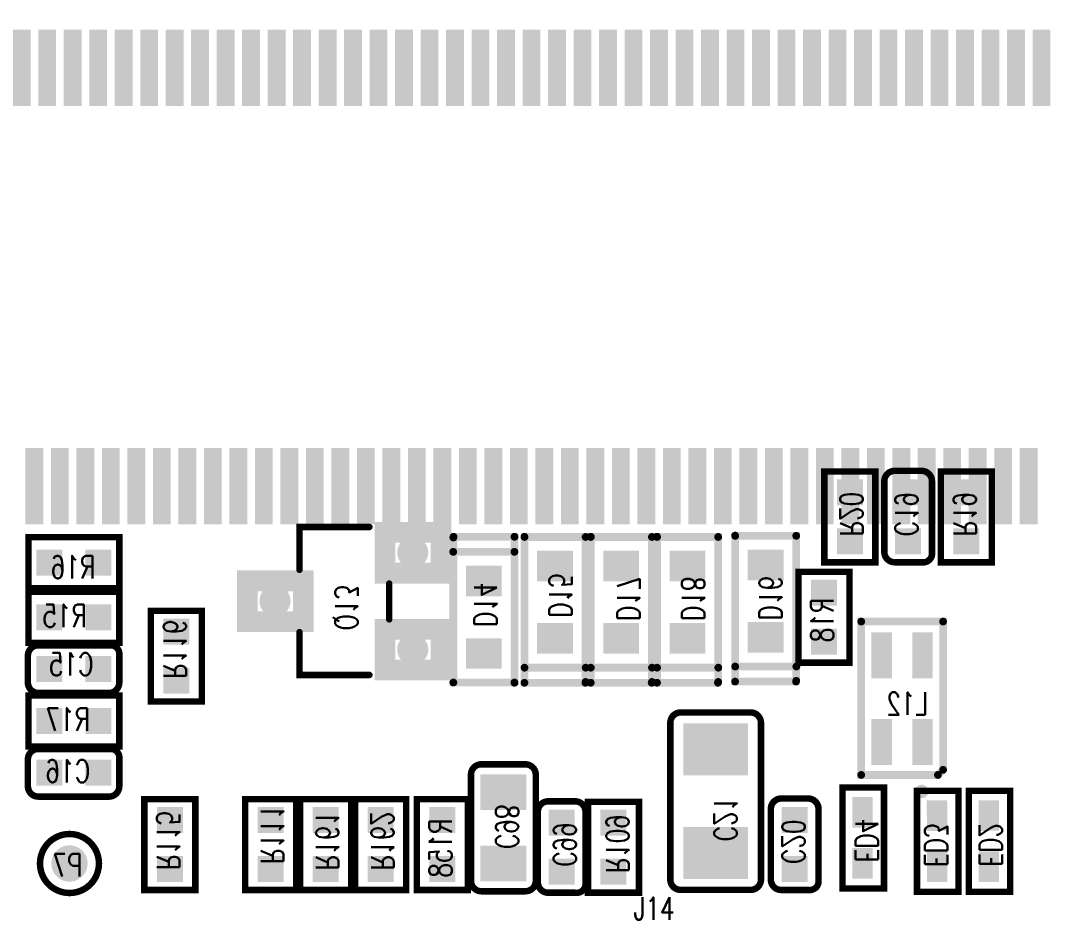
# Model space of a CAD drawing. Extents: x -2201 to 2204, y -2226 to 2180.
# Drawn here: x 590 to 1385, y -1560 to -872 of the extents above; entities that cross this region are included whole.
import ezdxf

# ---------------------------------------------------------------- set-up
doc = ezdxf.new("R2010")
doc.units = 0
for name, pattern in [('TRMIDX_0', [2, 1, 1]), ('TRMIDX_1', [2, 1, 1]), ('TRMIDX_2', [2, 1, 1])]:
    doc.linetypes.add(name, pattern=pattern)
for name, color, linetype in [('DRIL_NPLTE_THRU_01', 3, 'CONTINUOUS'), ('DRIL_NPLTE_THRU_02', 4, 'CONTINUOUS'), ('DRIL_NPLTE_THRU_03', 6, 'CONTINUOUS'), ('DRIL_NPLTE_THRU_04', 1, 'CONTINUOUS'), ('DRIL_PLTE_THRU_01', 3, 'CONTINUOUS'), ('DRIL_PLTE_THRU_02', 4, 'CONTINUOUS'), ('DRIL_PLTE_THRU_03', 6, 'CONTINUOUS'), ('DRIL_PLTE_THRU_04', 1, 'CONTINUOUS'), ('DRIL_SYMBOL', 1, 'CONTINUOUS'), ('PADS_BOT', 16, 'CONTINUOUS'), ('PADS_INNER', 96, 'CONTINUOUS'), ('PADS_TOP', 96, 'CONTINUOUS'), ('PART_BOT_2DLINE_01', 96, 'CONTINUOUS'), ('PART_BOT_2DLINE_126', 255, 'CONTINUOUS'), ('PART_BOT_COPPER_01', 96, 'CONTINUOUS'), ('PART_NAME_01', 254, 'CONTINUOUS'), ('PART_NAME_04', 2, 'CONTINUOUS'), ('PART_TOP_2DLINE_01', 255, 'CONTINUOUS')]:
    doc.layers.add(name, color=color, linetype=linetype)
doc.styles.add('W3', font='simplex', dxfattribs={"width": 0.75})

# ---------------------------------------------------------------- blocks, each defined once
blk = doc.blocks.new('SMOOTH_5')
at = {"const_width": 2.5}
blk.add_lwpolyline([(-1.25, 0, 1), (1.25, 0, 1)], format="xyb", close=True, dxfattribs=at)
blk = doc.blocks.new('PART_BODY_BOT_22')
at = {"layer": 'PART_BOT_2DLINE_126', "const_width": 5}
for points in [[(-14.09, 18.39), (-27.5, 18.39, 0.414214), (-35.5, 10.39), (-35.5, -10.39, 0.414214), (-27.5, -18.39), (-14.09, -18.39)], [(-15.75, -18.39), (29.4, -18.39, 0.414214), (35.04, -10.39), (35.04, 10.39, 0.414214), (27.04, 18.39), (-18.74, 18.39)]]:
    blk.add_lwpolyline(points, format="xyb", dxfattribs=at)
at = {"layer": 'PART_BOT_2DLINE_126'}
for p in [(-27.5, 18.39), (-14.09, 18.39), (35.04, 10.39), (35.04, -10.39), (-15.75, -18.39), (29.4, -18.39)]:
    blk.add_blockref('SMOOTH_5', p, dxfattribs=at)
blk = doc.blocks.new('DRIL_HOLE_0')
blk.add_lwpolyline([(0, 0, 1), (0, 0, 1)], format="xyb", close=True)
blk = doc.blocks.new('PAD_8')
blk.add_lwpolyline([(0, 0, 1), (0, 0, 1)], format="xyb", close=True)
blk = doc.blocks.new('PAD_11')
at = {"const_width": 20.08}
blk.add_lwpolyline([(-10.04, 0), (10.04, 0)], dxfattribs=at)
blk = doc.blocks.new('STK_BOT_6')
at = {"layer": 'DRIL_PLTE_THRU_01'}
blk.add_blockref('DRIL_HOLE_0', (0, 0), dxfattribs=at)
at = {"layer": 'DRIL_PLTE_THRU_02'}
blk.add_blockref('DRIL_HOLE_0', (0, 0), dxfattribs=at)
at = {"layer": 'DRIL_PLTE_THRU_03'}
blk.add_blockref('DRIL_HOLE_0', (0, 0), dxfattribs=at)
at = {"layer": 'DRIL_PLTE_THRU_04'}
blk.add_blockref('DRIL_HOLE_0', (0, 0), dxfattribs=at)
at = {"layer": 'PADS_BOT'}
blk.add_blockref('PAD_11', (0, 0), dxfattribs=at)
at = {"layer": 'PADS_INNER'}
blk.add_blockref('PAD_8', (0, 0), dxfattribs=at)
at = {"layer": 'PADS_TOP'}
blk.add_blockref('PAD_8', (0, 0), dxfattribs=at)
blk = doc.blocks.new('SYM_BOT_6')
for name, p in [('PART_BODY_BOT_22', (0, 0)), ('STK_BOT_6', (-18.9, 0)), ('STK_BOT_6', (18.9, 0))]:
    blk.add_blockref(name, p)
blk = doc.blocks.new('PART_BOT_25')
blk.add_blockref('SYM_BOT_6', (0, 0))
at = {"layer": 'PART_NAME_04', "style": 'W3', "width": 0.75}
blk.add_text('C15', height=17.5, rotation=180, dxfattribs=at).set_placement((15, 5))
blk = doc.blocks.new('PART_BOT_26')
blk.add_blockref('SYM_BOT_6', (0, 0))
at = {"layer": 'PART_NAME_04', "style": 'W3', "width": 0.75}
blk.add_text('C16', height=17.5, rotation=180, dxfattribs=at).set_placement((12.5, 7.5))
blk = doc.blocks.new('PART_BOT_29')
blk.add_blockref('SYM_BOT_6', (0, 0))
at = {"layer": 'PART_NAME_04', "style": 'W3', "width": 0.75}
blk.add_text('C19', height=17.5, rotation=180, dxfattribs=at).set_placement((15, 10))
blk = doc.blocks.new('PART_BOT_31')
blk.add_blockref('SYM_BOT_6', (0, 0))
at = {"layer": 'PART_NAME_04', "style": 'W3', "width": 0.75}
blk.add_text('C20', height=17.5, rotation=180, dxfattribs=at).set_placement((14.98, 9.59))
blk = doc.blocks.new('PART_BODY_BOT_25')
at = {"layer": 'PART_BOT_2DLINE_126', "const_width": 5}
blk.add_lwpolyline([(60.45, 35, -0.414214), (68.45, 27), (68.45, -27, -0.414214), (60.45, -35), (-60.45, -35, -0.414214), (-68.45, -27), (-68.45, 27, -0.414214), (-60.45, 35)], format="xyb", close=True, dxfattribs=at)
at = {"layer": 'PART_BOT_2DLINE_126'}
for p in [(60.45, 35), (68.45, 27)]:
    blk.add_blockref('SMOOTH_5', p, dxfattribs=at)
blk = doc.blocks.new('PAD_10')
at = {"const_width": 40}
blk.add_lwpolyline([(-25, 0), (25, 0)], dxfattribs=at)
blk = doc.blocks.new('STK_BOT_11')
at = {"layer": 'DRIL_PLTE_THRU_01'}
blk.add_blockref('DRIL_HOLE_0', (0, 0), dxfattribs=at)
at = {"layer": 'DRIL_PLTE_THRU_02'}
blk.add_blockref('DRIL_HOLE_0', (0, 0), dxfattribs=at)
at = {"layer": 'DRIL_PLTE_THRU_03'}
blk.add_blockref('DRIL_HOLE_0', (0, 0), dxfattribs=at)
at = {"layer": 'DRIL_PLTE_THRU_04'}
blk.add_blockref('DRIL_HOLE_0', (0, 0), dxfattribs=at)
at = {"layer": 'PADS_BOT', "rotation": 90}
blk.add_blockref('PAD_10', (0, 0), dxfattribs=at)
at = {"layer": 'PADS_INNER'}
blk.add_blockref('PAD_8', (0, 0), dxfattribs=at)
at = {"layer": 'PADS_TOP'}
blk.add_blockref('PAD_8', (0, 0), dxfattribs=at)
blk = doc.blocks.new('SYM_BOT_9')
for name, p in [('STK_BOT_11', (-40, 0)), ('STK_BOT_11', (40, 0)), ('PART_BODY_BOT_25', (0, 0))]:
    blk.add_blockref(name, p)
blk = doc.blocks.new('PART_BOT_32')
blk.add_blockref('SYM_BOT_9', (0, 0))
at = {"layer": 'PART_NAME_04', "style": 'W3', "width": 0.75}
blk.add_text('C21', height=17.5, dxfattribs=at).set_placement((-30.94, -1.06))
blk = doc.blocks.new('PART_BODY_BOT_27')
at = {"layer": 'PART_BOT_2DLINE_126', "const_width": 5}
for points in [[(25, -19.02), (25, 41.06, 0.414214), (17, 49.06), (-17, 49.06, 0.414214), (-25, 41.06), (-25, -17.91)], [(-25, -17.5), (-25, -40.93, 0.414214), (-17, -48.93), (17, -48.93, 0.414214), (25, -40.93), (25, -17.5)]]:
    blk.add_lwpolyline(points, format="xyb", dxfattribs=at)
at = {"layer": 'PART_BOT_2DLINE_126'}
for p in [(25, 41.06), (-25, -17.5), (25, -19.02), (-25, -40.93)]:
    blk.add_blockref('SMOOTH_5', p, dxfattribs=at)
blk = doc.blocks.new('PAD_12')
at = {"const_width": 27.56}
blk.add_lwpolyline([(-17.71, 0), (17.71, 0)], dxfattribs=at)
blk = doc.blocks.new('STK_BOT_13')
at = {"layer": 'DRIL_PLTE_THRU_01'}
blk.add_blockref('DRIL_HOLE_0', (0, 0), dxfattribs=at)
at = {"layer": 'DRIL_PLTE_THRU_02'}
blk.add_blockref('DRIL_HOLE_0', (0, 0), dxfattribs=at)
at = {"layer": 'DRIL_PLTE_THRU_03'}
blk.add_blockref('DRIL_HOLE_0', (0, 0), dxfattribs=at)
at = {"layer": 'DRIL_PLTE_THRU_04'}
blk.add_blockref('DRIL_HOLE_0', (0, 0), dxfattribs=at)
at = {"layer": 'PADS_BOT'}
blk.add_blockref('PAD_12', (0, 0), dxfattribs=at)
at = {"layer": 'PADS_INNER'}
blk.add_blockref('PAD_8', (0, 0), dxfattribs=at)
at = {"layer": 'PADS_TOP'}
blk.add_blockref('PAD_8', (0, 0), dxfattribs=at)
blk = doc.blocks.new('SYM_BOT_11')
for name, p in [('PART_BODY_BOT_27', (0, 0)), ('STK_BOT_13', (0, 27.56)), ('STK_BOT_13', (0, -27.56))]:
    blk.add_blockref(name, p)
blk = doc.blocks.new('PART_BOT_115')
blk.add_blockref('SYM_BOT_11', (0, 0))
at = {"layer": 'PART_NAME_04', "style": 'W3', "width": 0.75}
blk.add_text('C98', height=17.5, rotation=90, dxfattribs=at).set_placement((5.93, -16.26))
blk = doc.blocks.new('PART_BOT_116')
blk.add_blockref('SYM_BOT_6', (0, 0))
at = {"layer": 'PART_NAME_04', "style": 'W3', "width": 0.75}
blk.add_text('C99', height=17.5, rotation=180, dxfattribs=at).set_placement((14.98, 6.2))
blk = doc.blocks.new('SMOOTH_6')
at = {"const_width": 3}
blk.add_lwpolyline([(-1.5, 0, 1), (1.5, 0, 1)], format="xyb", close=True, dxfattribs=at)
blk = doc.blocks.new('PART_BODY_BOT_31')
at = {"layer": 'PART_BOT_2DLINE_126', "const_width": 6}
for points in [[(-62.13, 23.46), (-62.13, -23.62), (50.55, -23.62)], [(50.35, -23.54), (50.35, 23.62), (-61.54, 23.62)], [(-50.51, -23.54), (-50.51, 23.7)]]:
    blk.add_lwpolyline(points, dxfattribs=at)
at = {"layer": 'PART_BOT_2DLINE_126'}
for p in [(-62.13, 23.46), (-61.54, 23.62), (-50.51, 23.7), (50.35, 23.62), (-62.13, -23.62), (-50.51, -23.54), (50.35, -23.54), (50.55, -23.62)]:
    blk.add_blockref('SMOOTH_6', p, dxfattribs=at)
blk = doc.blocks.new('PAD_15')
at = {"const_width": 23.62}
blk.add_lwpolyline([(-13.78, 0), (13.78, 0)], dxfattribs=at)
blk = doc.blocks.new('STK_BOT_20')
at = {"layer": 'DRIL_PLTE_THRU_01'}
blk.add_blockref('DRIL_HOLE_0', (0, 0), dxfattribs=at)
at = {"layer": 'DRIL_PLTE_THRU_02'}
blk.add_blockref('DRIL_HOLE_0', (0, 0), dxfattribs=at)
at = {"layer": 'DRIL_PLTE_THRU_03'}
blk.add_blockref('DRIL_HOLE_0', (0, 0), dxfattribs=at)
at = {"layer": 'DRIL_PLTE_THRU_04'}
blk.add_blockref('DRIL_HOLE_0', (0, 0), dxfattribs=at)
at = {"layer": 'PADS_BOT', "rotation": 90}
blk.add_blockref('PAD_15', (0, 0), dxfattribs=at)
at = {"layer": 'PADS_INNER'}
blk.add_blockref('PAD_8', (0, 0), dxfattribs=at)
at = {"layer": 'PADS_TOP'}
blk.add_blockref('PAD_8', (0, 0), dxfattribs=at)
blk = doc.blocks.new('SYM_BOT_15')
for name, p in [('PART_BODY_BOT_31', (0, 0)), ('STK_BOT_20', (-27.95, 0)), ('STK_BOT_20', (27.95, 0))]:
    blk.add_blockref(name, p)
blk = doc.blocks.new('PART_BOT_131')
blk.add_blockref('SYM_BOT_15', (0, 0))
at = {"layer": 'PART_NAME_04', "style": 'W3', "width": 0.75}
blk.add_text('D14', height=17.5, rotation=180, dxfattribs=at).set_placement((7.5, 7.5))
blk = doc.blocks.new('PART_BOT_132')
blk.add_blockref('SYM_BOT_15', (0, 0))
at = {"layer": 'PART_NAME_04', "style": 'W3', "width": 0.75}
blk.add_text('D15', height=17.5, dxfattribs=at).set_placement((-11.99, -4.55))
blk = doc.blocks.new('PART_BOT_133')
blk.add_blockref('SYM_BOT_15', (0, 0))
at = {"layer": 'PART_NAME_04', "style": 'W3', "width": 0.75}
blk.add_text('D16', height=17.5, dxfattribs=at).set_placement((-15, -5))
blk = doc.blocks.new('PART_BOT_134')
blk.add_blockref('SYM_BOT_15', (0, 0))
at = {"layer": 'PART_NAME_04', "style": 'W3', "width": 0.75}
blk.add_text('D17', height=17.5, dxfattribs=at).set_placement((-14.49, -3.23))
blk = doc.blocks.new('PART_BOT_135')
blk.add_blockref('SYM_BOT_15', (0, 0))
at = {"layer": 'PART_NAME_04', "style": 'W3', "width": 0.75}
blk.add_text('D18', height=17.5, dxfattribs=at).set_placement((-14.49, -4.41))
blk = doc.blocks.new('PART_BODY_BOT_36')
at = {"layer": 'PART_BOT_2DLINE_01', "const_width": 5}
blk.add_lwpolyline([(-39, 16), (39, 16), (39, -16), (-39, -16)], close=True, dxfattribs=at)
at = {"layer": 'PART_BOT_2DLINE_01'}
for p in [(-39, 16), (39, 16), (-39, -16), (39, -16)]:
    blk.add_blockref('SMOOTH_5', p, dxfattribs=at)
blk = doc.blocks.new('PAD_19')
at = {"const_width": 15.75}
blk.add_lwpolyline([(-11.81, 0), (11.81, 0)], dxfattribs=at)
blk = doc.blocks.new('STK_BOT_25')
at = {"layer": 'DRIL_PLTE_THRU_01'}
blk.add_blockref('DRIL_HOLE_0', (0, 0), dxfattribs=at)
at = {"layer": 'DRIL_PLTE_THRU_02'}
blk.add_blockref('DRIL_HOLE_0', (0, 0), dxfattribs=at)
at = {"layer": 'DRIL_PLTE_THRU_03'}
blk.add_blockref('DRIL_HOLE_0', (0, 0), dxfattribs=at)
at = {"layer": 'DRIL_PLTE_THRU_04'}
blk.add_blockref('DRIL_HOLE_0', (0, 0), dxfattribs=at)
at = {"layer": 'PADS_BOT', "rotation": 179.99}
blk.add_blockref('PAD_19', (0, 0), dxfattribs=at)
at = {"layer": 'PADS_INNER'}
blk.add_blockref('PAD_8', (0, 0), dxfattribs=at)
at = {"layer": 'PADS_TOP'}
blk.add_blockref('PAD_8', (0, 0), dxfattribs=at)
blk = doc.blocks.new('STK_BOT_24')
at = {"layer": 'DRIL_PLTE_THRU_01'}
blk.add_blockref('DRIL_HOLE_0', (0, 0), dxfattribs=at)
at = {"layer": 'DRIL_PLTE_THRU_02'}
blk.add_blockref('DRIL_HOLE_0', (0, 0), dxfattribs=at)
at = {"layer": 'DRIL_PLTE_THRU_03'}
blk.add_blockref('DRIL_HOLE_0', (0, 0), dxfattribs=at)
at = {"layer": 'DRIL_PLTE_THRU_04'}
blk.add_blockref('DRIL_HOLE_0', (0, 0), dxfattribs=at)
at = {"layer": 'PADS_BOT', "rotation": 179.685}
blk.add_blockref('PAD_19', (0, 0), dxfattribs=at)
at = {"layer": 'PADS_INNER'}
blk.add_blockref('PAD_8', (0, 0), dxfattribs=at)
at = {"layer": 'PADS_TOP'}
blk.add_blockref('PAD_8', (0, 0), dxfattribs=at)
blk = doc.blocks.new('SYM_BOT_20')
for name, p in [('PART_BODY_BOT_36', (0, 0)), ('STK_BOT_25', (-19.5, -0.5)), ('STK_BOT_24', (19.87, -0.5))]:
    blk.add_blockref(name, p)
blk = doc.blocks.new('PART_BOT_157')
blk.add_blockref('SYM_BOT_20', (0, 0))
at = {"layer": 'PART_NAME_04', "style": 'W3', "width": 0.75}
blk.add_text('ED2', height=17.5, dxfattribs=at).set_placement((-19.65, -7.81))
blk = doc.blocks.new('PART_BOT_160')
blk.add_blockref('SYM_BOT_20', (0, 0))
at = {"layer": 'PART_NAME_04', "style": 'W3', "width": 0.75}
blk.add_text('ED3', height=17.5, dxfattribs=at).set_placement((-20, -10))
blk = doc.blocks.new('PART_BOT_161')
blk.add_blockref('SYM_BOT_20', (0, 0))
at = {"layer": 'PART_NAME_04', "style": 'W3', "width": 0.75}
blk.add_text('ED4', height=17.5, dxfattribs=at).set_placement((-18.92, -5.93))
blk = doc.blocks.new('PART_BODY_TOP_44')
at = {"layer": 'PART_TOP_2DLINE_01', "const_width": 5}
blk.add_lwpolyline([(-59.45, 59.03), (361.02, 59.03), (361.02, -59.27), (-59.45, -59.27)], close=True, dxfattribs=at)
blk.add_lwpolyline([(-44.88, 57.48), (-44.88, -56.3)], dxfattribs=at)
at = {"layer": 'PART_TOP_2DLINE_01'}
for p in [(-59.45, 59.03), (-44.88, 57.48), (361.02, 59.03), (-44.88, -56.3), (-59.45, -59.27), (361.02, -59.27)]:
    blk.add_blockref('SMOOTH_5', p, dxfattribs=at)
blk = doc.blocks.new('DRIL_SYMBOL_43')
at = {"layer": 'DRIL_SYMBOL', "const_width": 2}
for points in [[(0, -10), (0, 10)], [(-10, 0), (10, 0)]]:
    blk.add_lwpolyline(points, dxfattribs=at)
blk = doc.blocks.new('DRIL_HOLE_43')
at = {"const_width": 21.5}
blk.add_lwpolyline([(-10.75, 0, 1), (10.75, 0, 1)], format="xyb", close=True, dxfattribs=at)
blk.add_blockref('DRIL_SYMBOL_43', (0, 0))
blk = doc.blocks.new('PAD_31')
at = {"const_width": 59.06}
blk.add_lwpolyline([(-45, 0), (45, 0)], dxfattribs=at)
blk = doc.blocks.new('STK_TOP_45')
at = {"layer": 'DRIL_PLTE_THRU_01'}
blk.add_blockref('DRIL_HOLE_43', (0, 0), dxfattribs=at)
at = {"layer": 'DRIL_PLTE_THRU_02'}
blk.add_blockref('DRIL_HOLE_43', (0, 0), dxfattribs=at)
at = {"layer": 'DRIL_PLTE_THRU_03'}
blk.add_blockref('DRIL_HOLE_43', (0, 0), dxfattribs=at)
at = {"layer": 'DRIL_PLTE_THRU_04'}
blk.add_blockref('DRIL_HOLE_43', (0, 0), dxfattribs=at)
at = {"layer": 'PADS_BOT', "rotation": 90}
blk.add_blockref('PAD_31', (0, 0), dxfattribs=at)
at = {"layer": 'PADS_INNER', "rotation": 90}
blk.add_blockref('PAD_31', (0, 0), dxfattribs=at)
at = {"layer": 'PADS_TOP', "rotation": 90}
blk.add_blockref('PAD_31', (0, 0), dxfattribs=at)
blk = doc.blocks.new('PAD_32')
at = {"const_width": 29.53}
blk.add_lwpolyline([(-15.47, -14.76), (15.47, -14.76, 1), (15.47, 14.76), (-15.47, 14.76, 1)], format="xyb", close=True, dxfattribs=at)
blk = doc.blocks.new('STK_TOP_44')
at = {"layer": 'DRIL_PLTE_THRU_01'}
blk.add_blockref('DRIL_HOLE_43', (0, 0), dxfattribs=at)
at = {"layer": 'DRIL_PLTE_THRU_02'}
blk.add_blockref('DRIL_HOLE_43', (0, 0), dxfattribs=at)
at = {"layer": 'DRIL_PLTE_THRU_03'}
blk.add_blockref('DRIL_HOLE_43', (0, 0), dxfattribs=at)
at = {"layer": 'DRIL_PLTE_THRU_04'}
blk.add_blockref('DRIL_HOLE_43', (0, 0), dxfattribs=at)
at = {"layer": 'PADS_BOT', "rotation": 90}
blk.add_blockref('PAD_32', (0, 0), dxfattribs=at)
at = {"layer": 'PADS_INNER', "rotation": 90}
blk.add_blockref('PAD_32', (0, 0), dxfattribs=at)
at = {"layer": 'PADS_TOP', "rotation": 90}
blk.add_blockref('PAD_32', (0, 0), dxfattribs=at)
blk = doc.blocks.new('SYM_TOP_28')
for name, p in [('STK_TOP_45', (0, 0)), ('PART_BODY_TOP_44', (0, 0)), ('STK_TOP_44', (100, 0)), ('STK_TOP_44', (200, 0)), ('STK_TOP_44', (300, 0))]:
    blk.add_blockref(name, p)
blk = doc.blocks.new('PART_TOP_184')
blk.add_blockref('SYM_TOP_28', (0, 0))
at = {"layer": 'PART_NAME_01', "style": 'W3', "width": 0.75}
blk.add_text('J14', height=17.5, rotation=180, dxfattribs=at).set_placement((172.85, -69.92))
blk = doc.blocks.new('PART_BODY_BOT_55')
at = {"layer": 'PART_BOT_2DLINE_01', "const_width": 5}
blk.add_lwpolyline([(-22.76, 0, 1), (22.76, 0, 1)], format="xyb", close=True, dxfattribs=at)
blk = doc.blocks.new('PAD_49')
at = {"const_width": 14}
blk.add_lwpolyline([(0, -7, 1), (0, 7, 1)], format="xyb", close=True, dxfattribs=at)
blk = doc.blocks.new('STK_BOT_76')
at = {"layer": 'DRIL_NPLTE_THRU_01'}
blk.add_blockref('DRIL_HOLE_0', (0, 0), dxfattribs=at)
at = {"layer": 'DRIL_NPLTE_THRU_02'}
blk.add_blockref('DRIL_HOLE_0', (0, 0), dxfattribs=at)
at = {"layer": 'DRIL_NPLTE_THRU_03'}
blk.add_blockref('DRIL_HOLE_0', (0, 0), dxfattribs=at)
at = {"layer": 'DRIL_NPLTE_THRU_04'}
blk.add_blockref('DRIL_HOLE_0', (0, 0), dxfattribs=at)
at = {"layer": 'PADS_BOT'}
blk.add_blockref('PAD_49', (0, 0), dxfattribs=at)
at = {"layer": 'PADS_INNER'}
blk.add_blockref('PAD_8', (0, 0), dxfattribs=at)
at = {"layer": 'PADS_TOP'}
blk.add_blockref('PAD_8', (0, 0), dxfattribs=at)
blk = doc.blocks.new('SYM_BOT_39')
for name in ['PART_BODY_BOT_55', 'STK_BOT_76']:
    blk.add_blockref(name, (0, 0))
blk = doc.blocks.new('PART_BOT_219')
blk.add_blockref('SYM_BOT_39', (0, 0))
at = {"layer": 'PART_NAME_04', "style": 'W3', "width": 0.75}
blk.add_text('P7', height=17.5, rotation=270, dxfattribs=at).set_placement((-10, 10))
blk = doc.blocks.new('SMOOTH_16')
at = {"const_width": 8}
blk.add_lwpolyline([(-4, 0, 1), (4, 0, 1)], format="xyb", close=True, dxfattribs=at)
blk = doc.blocks.new('PART_BODY_BOT_33')
at = {"layer": 'PART_BOT_2DLINE_01', "const_width": 5}
for points in [[(13.39, 87.4), (-19.69, 87.4), (-19.69, 33.46)], [(61.42, 87.4), (94.49, 87.4), (94.49, 33.46)], [(24.02, 18.11), (51.57, 18.11)]]:
    blk.add_lwpolyline(points, dxfattribs=at)
at = {"layer": 'PART_BOT_COPPER_01', "linetype": 'TRMIDX_2', "const_width": 16}
blk.add_lwpolyline([(21.85, 127.76), (53.35, 127.76), (53.35, 84.45), (21.85, 84.45)], close=True, dxfattribs=at)
at = {"layer": 'PART_BOT_COPPER_01', "linetype": 'TRMIDX_0', "const_width": 16}
blk.add_lwpolyline([(-15.55, 21.46), (15.94, 21.46), (15.94, -21.85), (-15.55, -21.85)], close=True, dxfattribs=at)
at = {"layer": 'PART_BOT_COPPER_01', "linetype": 'TRMIDX_1', "const_width": 16}
blk.add_lwpolyline([(59.25, 21.46), (90.75, 21.46), (90.75, -21.85), (59.25, -21.85)], close=True, dxfattribs=at)
at = {"layer": 'PART_BOT_2DLINE_01'}
for p in [(-19.69, 87.4), (13.39, 87.4), (61.42, 87.4), (94.49, 87.4), (-19.69, 33.46), (94.49, 33.46), (24.02, 18.11), (51.57, 18.11)]:
    blk.add_blockref('SMOOTH_5', p, dxfattribs=at)
at = {"layer": 'PART_BOT_COPPER_01'}
for p in [(21.85, 127.76), (53.35, 127.76), (21.85, 84.45), (53.35, 84.45), (-15.55, 21.46), (15.94, 21.46), (59.25, 21.46), (90.75, 21.46), (-15.55, -21.85), (15.94, -21.85), (59.25, -21.85), (90.75, -21.85)]:
    blk.add_blockref('SMOOTH_16', p, dxfattribs=at)
blk = doc.blocks.new('PAD_16')
at = {"const_width": 12}
blk.add_lwpolyline([(0, -6, 1), (0, 6, 1)], format="xyb", close=True, dxfattribs=at)
blk = doc.blocks.new('STK_BOT_21')
at = {"layer": 'DRIL_NPLTE_THRU_01'}
blk.add_blockref('DRIL_HOLE_0', (0, 0), dxfattribs=at)
at = {"layer": 'DRIL_NPLTE_THRU_02'}
blk.add_blockref('DRIL_HOLE_0', (0, 0), dxfattribs=at)
at = {"layer": 'DRIL_NPLTE_THRU_03'}
blk.add_blockref('DRIL_HOLE_0', (0, 0), dxfattribs=at)
at = {"layer": 'DRIL_NPLTE_THRU_04'}
blk.add_blockref('DRIL_HOLE_0', (0, 0), dxfattribs=at)
at = {"layer": 'PADS_BOT'}
blk.add_blockref('PAD_16', (0, 0), dxfattribs=at)
at = {"layer": 'PADS_INNER'}
blk.add_blockref('PAD_8', (0, 0), dxfattribs=at)
at = {"layer": 'PADS_TOP'}
blk.add_blockref('PAD_8', (0, 0), dxfattribs=at)
blk = doc.blocks.new('SYM_BOT_17')
for name, p in [('PART_BODY_BOT_33', (0, 0)), ('STK_BOT_21', (37.4, 106.3)), ('STK_BOT_21', (0, 0)), ('STK_BOT_21', (74.8, 0))]:
    blk.add_blockref(name, p)
blk = doc.blocks.new('PART_BOT_225')
blk.add_blockref('SYM_BOT_17', (0, 0))
at = {"layer": 'PART_NAME_04', "style": 'W3', "width": 0.75}
blk.add_text('Q13', height=17.5, rotation=180, dxfattribs=at).set_placement((60, 60))
blk = doc.blocks.new('PART_BODY_BOT_57')
at = {"layer": 'PART_BOT_2DLINE_126', "const_width": 5}
for points in [[(-14.09, 19.69), (-35.04, 19.69), (-35.04, -19.69), (18.19, -19.69)], [(14.09, -19.69), (35.04, -19.69), (35.04, 19.69), (-17.44, 19.69)]]:
    blk.add_lwpolyline(points, dxfattribs=at)
at = {"layer": 'PART_BOT_2DLINE_126'}
for p in [(-35.04, 19.69), (-17.44, 19.69), (-14.09, 19.69), (35.04, 19.69), (-35.04, -19.69), (14.09, -19.69), (18.19, -19.69), (35.04, -19.69)]:
    blk.add_blockref('SMOOTH_5', p, dxfattribs=at)
blk = doc.blocks.new('SYM_BOT_41')
for name, p in [('PART_BODY_BOT_57', (0, 0)), ('STK_BOT_6', (-18.9, 0)), ('STK_BOT_6', (18.9, 0))]:
    blk.add_blockref(name, p)
blk = doc.blocks.new('PART_BOT_245')
blk.add_blockref('SYM_BOT_41', (0, 0))
at = {"layer": 'PART_NAME_04', "style": 'W3', "width": 0.75}
blk.add_text('R109', height=17.5, dxfattribs=at).set_placement((-19.98, -5.57))
blk = doc.blocks.new('PART_BOT_248')
blk.add_blockref('SYM_BOT_41', (0, 0))
at = {"layer": 'PART_NAME_04', "style": 'W3', "width": 0.75}
blk.add_text('R111', height=17.5, rotation=180, dxfattribs=at).set_placement((15, 7.5))
blk = doc.blocks.new('PART_BOT_252')
blk.add_blockref('SYM_BOT_41', (0, 0))
at = {"layer": 'PART_NAME_04', "style": 'W3', "width": 0.75}
blk.add_text('R115', height=17.5, dxfattribs=at).set_placement((-19.65, -10))
blk = doc.blocks.new('PART_BOT_253')
blk.add_blockref('SYM_BOT_41', (0, 0))
at = {"layer": 'PART_NAME_04', "style": 'W3', "width": 0.75}
blk.add_text('R116', height=17.5, dxfattribs=at).set_placement((-17.5, -10))
blk = doc.blocks.new('PART_BOT_288')
blk.add_blockref('SYM_BOT_41', (0, 0))
at = {"layer": 'PART_NAME_04', "style": 'W3', "width": 0.75}
blk.add_text('R15', height=17.5, rotation=180, dxfattribs=at).set_placement((10, 7.5))
blk = doc.blocks.new('PART_BOT_295')
blk.add_blockref('SYM_BOT_41', (0, 0))
at = {"layer": 'PART_NAME_04', "style": 'W3', "width": 0.75}
blk.add_text('R158', height=17.5, dxfattribs=at).set_placement((-20, -7.5))
blk = doc.blocks.new('PART_BOT_297')
blk.add_blockref('SYM_BOT_41', (0, 0))
at = {"layer": 'PART_NAME_04', "style": 'W3', "width": 0.75}
blk.add_text('R16', height=17.5, rotation=180, dxfattribs=at).set_placement((16.59, 12.15))
blk = doc.blocks.new('PART_BOT_299')
blk.add_blockref('SYM_BOT_41', (0, 0))
at = {"layer": 'PART_NAME_04', "style": 'W3', "width": 0.75}
blk.add_text('R161', height=17.5, dxfattribs=at).set_placement((-20, -7.5))
blk = doc.blocks.new('PART_BOT_300')
blk.add_blockref('SYM_BOT_41', (0, 0))
at = {"layer": 'PART_NAME_04', "style": 'W3', "width": 0.75}
blk.add_text('R162', height=17.5, dxfattribs=at).set_placement((-20, -7.5))
blk = doc.blocks.new('PART_BOT_301')
blk.add_blockref('SYM_BOT_41', (0, 0))
at = {"layer": 'PART_NAME_04', "style": 'W3', "width": 0.75}
blk.add_text('R17', height=17.5, rotation=180, dxfattribs=at).set_placement((12.5, 7.5))
blk = doc.blocks.new('PART_BOT_302')
blk.add_blockref('SYM_BOT_41', (0, 0))
at = {"layer": 'PART_NAME_04', "style": 'W3', "width": 0.75}
blk.add_text('R18', height=17.5, dxfattribs=at).set_placement((-15, -7.5))
blk = doc.blocks.new('PART_BOT_303')
blk.add_blockref('SYM_BOT_41', (0, 0))
at = {"layer": 'PART_NAME_04', "style": 'W3', "width": 0.75}
blk.add_text('R19', height=17.5, rotation=180, dxfattribs=at).set_placement((15, 10))
blk = doc.blocks.new('PART_BOT_305')
blk.add_blockref('SYM_BOT_41', (0, 0))
at = {"layer": 'PART_NAME_04', "style": 'W3', "width": 0.75}
blk.add_text('R20', height=17.5, rotation=180, dxfattribs=at).set_placement((15, 7.5))
blk = doc.blocks.new('PART_BODY_BOT_50')
at = {"layer": 'PART_BOT_2DLINE_126', "const_width": 6}
blk.add_lwpolyline([(-27.68, -58.82), (-31.65, -54.84), (-31.65, 59.57), (31.54, 59.57), (31.54, -58.82)], close=True, dxfattribs=at)
blk.add_lwpolyline([(-17.36, -71.54, 1), (-12.96, -71.54, 1)], format="xyb", close=True, dxfattribs=at)
at = {"layer": 'PART_BOT_2DLINE_126'}
for p in [(-31.65, 59.57), (31.54, 59.57), (-31.65, -54.84), (-27.68, -58.82), (31.54, -58.82)]:
    blk.add_blockref('SMOOTH_6', p, dxfattribs=at)
blk = doc.blocks.new('PAD_45')
at = {"const_width": 15.75}
blk.add_lwpolyline([(-17.72, 0), (17.72, 0)], dxfattribs=at)
blk = doc.blocks.new('STK_BOT_26')
at = {"layer": 'DRIL_PLTE_THRU_01'}
blk.add_blockref('DRIL_HOLE_0', (0, 0), dxfattribs=at)
at = {"layer": 'DRIL_PLTE_THRU_02'}
blk.add_blockref('DRIL_HOLE_0', (0, 0), dxfattribs=at)
at = {"layer": 'DRIL_PLTE_THRU_03'}
blk.add_blockref('DRIL_HOLE_0', (0, 0), dxfattribs=at)
at = {"layer": 'DRIL_PLTE_THRU_04'}
blk.add_blockref('DRIL_HOLE_0', (0, 0), dxfattribs=at)
at = {"layer": 'PADS_BOT', "rotation": 90}
blk.add_blockref('PAD_45', (0, 0), dxfattribs=at)
at = {"layer": 'PADS_INNER'}
blk.add_blockref('PAD_8', (0, 0), dxfattribs=at)
at = {"layer": 'PADS_TOP'}
blk.add_blockref('PAD_8', (0, 0), dxfattribs=at)
blk = doc.blocks.new('SYM_BOT_34')
for name, p in [('PART_BODY_BOT_50', (0, 0)), ('STK_BOT_26', (-15.75, 33.46)), ('STK_BOT_26', (15.75, 33.46)), ('STK_BOT_26', (-15.75, -33.46)), ('STK_BOT_26', (15.75, -33.46))]:
    blk.add_blockref(name, p)
blk = doc.blocks.new('PART_BOT_418')
blk.add_blockref('SYM_BOT_34', (0, 0))
at = {"layer": 'PART_NAME_04', "style": 'W3', "width": 0.75}
blk.add_text('L12', height=17.5, dxfattribs=at).set_placement((-20, -12.5))
blk = doc.blocks.new('PAD_3')
blk.add_lwpolyline([(0, 0), (0, 0)])
blk = doc.blocks.new('PAD_80')
at = {"const_width": 13.78}
blk.add_lwpolyline([(-29.53, 0), (29.53, 0)], dxfattribs=at)
blk = doc.blocks.new('STK_TOP_15')
at = {"layer": 'DRIL_NPLTE_THRU_01'}
blk.add_blockref('DRIL_HOLE_0', (0, 0), dxfattribs=at)
at = {"layer": 'DRIL_NPLTE_THRU_02'}
blk.add_blockref('DRIL_HOLE_0', (0, 0), dxfattribs=at)
at = {"layer": 'DRIL_NPLTE_THRU_03'}
blk.add_blockref('DRIL_HOLE_0', (0, 0), dxfattribs=at)
at = {"layer": 'DRIL_NPLTE_THRU_04'}
blk.add_blockref('DRIL_HOLE_0', (0, 0), dxfattribs=at)
at = {"layer": 'PADS_BOT'}
blk.add_blockref('PAD_3', (0, 0), dxfattribs=at)
at = {"layer": 'PADS_INNER'}
blk.add_blockref('PAD_8', (0, 0), dxfattribs=at)
at = {"layer": 'PADS_TOP', "rotation": 90}
blk.add_blockref('PAD_80', (0, 0), dxfattribs=at)
blk = doc.blocks.new('STK_TOP_16')
at = {"layer": 'DRIL_NPLTE_THRU_01'}
blk.add_blockref('DRIL_HOLE_0', (0, 0), dxfattribs=at)
at = {"layer": 'DRIL_NPLTE_THRU_02'}
blk.add_blockref('DRIL_HOLE_0', (0, 0), dxfattribs=at)
at = {"layer": 'DRIL_NPLTE_THRU_03'}
blk.add_blockref('DRIL_HOLE_0', (0, 0), dxfattribs=at)
at = {"layer": 'DRIL_NPLTE_THRU_04'}
blk.add_blockref('DRIL_HOLE_0', (0, 0), dxfattribs=at)
at = {"layer": 'PADS_BOT'}
blk.add_blockref('PAD_8', (0, 0), dxfattribs=at)
at = {"layer": 'PADS_INNER'}
blk.add_blockref('PAD_8', (0, 0), dxfattribs=at)
at = {"layer": 'PADS_TOP', "rotation": 90}
blk.add_blockref('PAD_80', (0, 0), dxfattribs=at)
blk = doc.blocks.new('SYM_TOP_13')
for name, p in [('STK_TOP_16', (-1427.17, 118.11)), ('STK_TOP_16', (-1407.48, 118.11)), ('STK_TOP_16', (-1387.8, 118.11)), ('STK_TOP_16', (-1368.11, 118.11)), ('STK_TOP_16', (-1348.43, 118.11)), ('STK_TOP_16', (-1328.74, 118.11)), ('STK_TOP_16', (-1309.06, 118.11)), ('STK_TOP_16', (-1289.37, 118.11)), ('STK_TOP_16', (-1269.69, 118.11)), ('STK_TOP_16', (-1250, 118.11)), ('STK_TOP_16', (-1230.31, 118.11)), ('STK_TOP_16', (-1210.63, 118.11)), ('STK_TOP_16', (-1190.94, 118.11)), ('STK_TOP_16', (-1171.26, 118.11)), ('STK_TOP_16', (-1151.57, 118.11)), ('STK_TOP_16', (-1131.89, 118.11)), ('STK_TOP_16', (-1112.2, 118.11)), ('STK_TOP_16', (-1092.52, 118.11)), ('STK_TOP_16', (-1072.83, 118.11)), ('STK_TOP_16', (-1053.15, 118.11)), ('STK_TOP_16', (-1033.46, 118.11)), ('STK_TOP_16', (-1013.78, 118.11)), ('STK_TOP_16', (-994.09, 118.11)), ('STK_TOP_16', (-974.41, 118.11)), ('STK_TOP_16', (-954.72, 118.11)), ('STK_TOP_16', (-935.04, 118.11)), ('STK_TOP_16', (-915.35, 118.11)), ('STK_TOP_16', (-895.67, 118.11)), ('STK_TOP_16', (-875.98, 118.11)), ('STK_TOP_16', (-856.3, 118.11)), ('STK_TOP_16', (-836.61, 118.11)), ('STK_TOP_16', (-816.93, 118.11)), ('STK_TOP_16', (-797.24, 118.11)), ('STK_TOP_16', (-777.56, 118.11)), ('STK_TOP_16', (-757.87, 118.11)), ('STK_TOP_16', (-738.19, 118.11)), ('STK_TOP_16', (-718.5, 118.11)), ('STK_TOP_16', (-698.82, 118.11)), ('STK_TOP_16', (-679.13, 118.11)), ('STK_TOP_16', (-659.45, 118.11)), ('STK_TOP_15', (-1437.01, -204.72)), ('STK_TOP_15', (-1417.32, -204.72)), ('STK_TOP_15', (-1397.64, -204.72)), ('STK_TOP_15', (-1377.95, -204.72)), ('STK_TOP_15', (-1358.27, -204.72)), ('STK_TOP_15', (-1338.58, -204.72)), ('STK_TOP_15', (-1318.9, -204.72)), ('STK_TOP_15', (-1299.21, -204.72)), ('STK_TOP_15', (-1279.53, -204.72)), ('STK_TOP_15', (-1259.84, -204.72)), ('STK_TOP_15', (-1240.16, -204.72)), ('STK_TOP_15', (-1220.47, -204.72)), ('STK_TOP_15', (-1200.79, -204.72)), ('STK_TOP_15', (-1181.1, -204.72)), ('STK_TOP_15', (-1161.42, -204.72)), ('STK_TOP_15', (-1141.73, -204.72)), ('STK_TOP_15', (-1122.05, -204.72)), ('STK_TOP_15', (-1102.36, -204.72)), ('STK_TOP_15', (-1082.68, -204.72)), ('STK_TOP_15', (-1062.99, -204.72)), ('STK_TOP_15', (-1043.31, -204.72)), ('STK_TOP_15', (-1023.62, -204.72)), ('STK_TOP_15', (-1003.94, -204.72)), ('STK_TOP_15', (-984.25, -204.72)), ('STK_TOP_15', (-964.57, -204.72)), ('STK_TOP_15', (-944.88, -204.72)), ('STK_TOP_15', (-925.2, -204.72)), ('STK_TOP_15', (-905.51, -204.72)), ('STK_TOP_15', (-885.83, -204.72)), ('STK_TOP_15', (-866.14, -204.72)), ('STK_TOP_15', (-846.46, -204.72)), ('STK_TOP_15', (-826.77, -204.72)), ('STK_TOP_15', (-807.09, -204.72)), ('STK_TOP_15', (-787.4, -204.72)), ('STK_TOP_15', (-767.72, -204.72)), ('STK_TOP_15', (-748.03, -204.72)), ('STK_TOP_15', (-728.35, -204.72)), ('STK_TOP_15', (-708.66, -204.72)), ('STK_TOP_15', (-688.98, -204.72)), ('STK_TOP_15', (-669.29, -204.72)), ('STK_TOP_15', (-649.61, -204.72))]:
    blk.add_blockref(name, p)
blk = doc.blocks.new('PART_TOP_422')
blk.add_blockref('SYM_TOP_13', (0, 0))

msp = doc.modelspace()

# ---------------------------------------------------------------- block references
at = {"rotation": 180}
for name, p in [('PART_TOP_422', (-59.06, -1113.19)), ('PART_TOP_184', (1236, -1636))]:
    msp.add_blockref(name, p, dxfattribs=at)
at = {"xscale": -1}
for name, p, rotation in [('PART_BOT_305', (1230, -1255), -270), ('PART_BOT_29', (1275, -1255), -270), ('PART_BOT_303', (1320, -1255), -270), ('PART_BOT_225', (892.5, -1282.5), -270), ('PART_BOT_297', (630.91, -1290.35), -180), ('PART_BOT_131', (947.5, -1332.5), -270), ('PART_BOT_132', (1002.36, -1320.87), -90), ('PART_BOT_134', (1053.54, -1320.87), -90), ('PART_BOT_135', (1104.72, -1320.87), -90), ('PART_BOT_133', (1165, -1320), -90), ('PART_BOT_302', (1210, -1332.5), -270), ('PART_BOT_288', (630.91, -1332.5), -180), ('PART_BOT_253', (710, -1362.5), -90), ('PART_BOT_25', (630.91, -1372.5), -180), ('PART_BOT_301', (630.91, -1412.5), -180), ('PART_BOT_32', (1126.38, -1474.41), -90), ('PART_BOT_26', (630.91, -1452.5), -180), ('PART_BOT_161', (1240.31, -1502.85), -90), ('PART_BOT_252', (705, -1507.85), -90), ('PART_BOT_248', (782.81, -1507.85), -270), ('PART_BOT_299', (825.31, -1507.85), -90), ('PART_BOT_300', (867.81, -1507.85), -90), ('PART_BOT_295', (915.31, -1507.85), -270), ('PART_BOT_31', (1187.4, -1507.87), -270), ('PART_BOT_160', (1297.81, -1505.35), -90), ('PART_BOT_157', (1337.81, -1505.35), -90), ('PART_BOT_116', (1007.5, -1510), -270), ('PART_BOT_245', (1047.5, -1510), -90), ('PART_BOT_219', (627.5, -1522.5), -90)]:
    msp.add_blockref(name, p, dxfattribs=dict(at, rotation=rotation))
for name, p in [('PART_BOT_418', (1270.31, -1395.35)), ('PART_BOT_115', (962.5, -1495))]:
    msp.add_blockref(name, p, dxfattribs=at)

doc.saveas('drawing.dxf')
